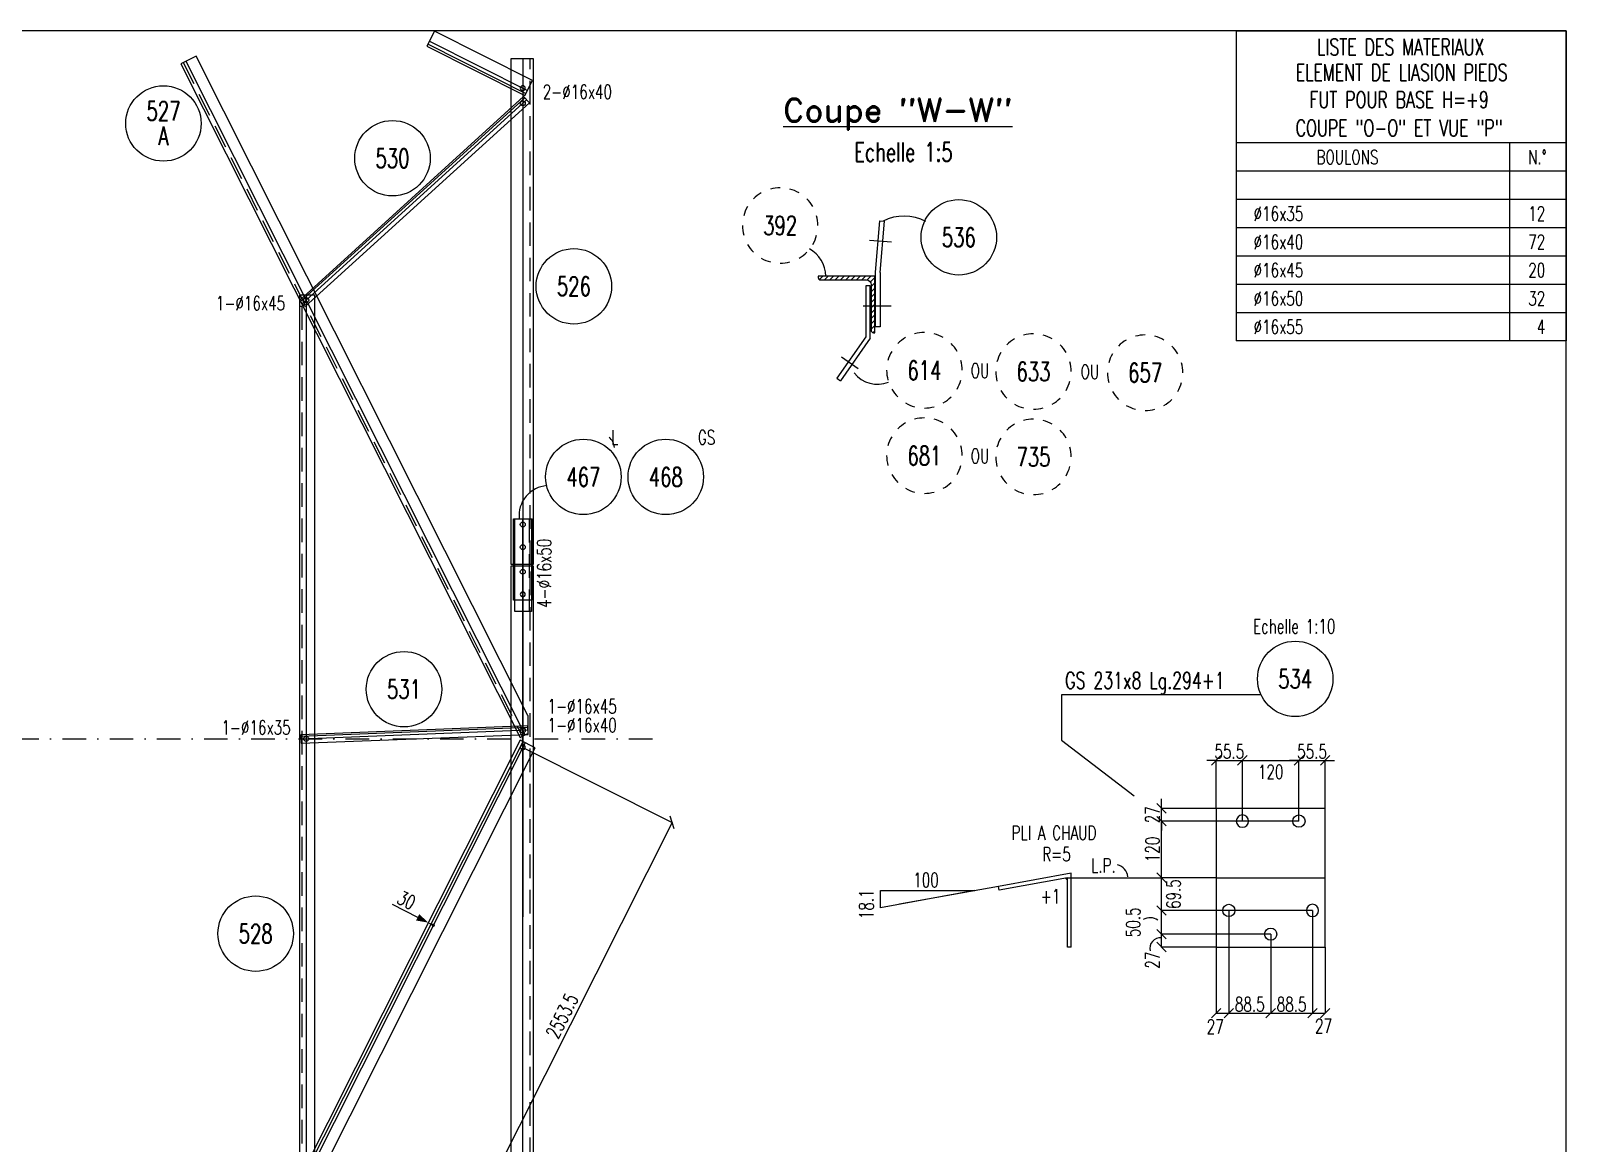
# Model space of a CAD drawing. Extents: x 575476 to 595751, y -97905 to -83554.
# Drawn here: x 587613 to 595751, y -89453 to -83555 of the extents above; entities that cross this region are included whole.
import ezdxf
from ezdxf.enums import TextEntityAlignment as Align

# ---------------------------------------------------------------- set-up
doc = ezdxf.new("R2010")
doc.units = 0
doc.header["$LTSCALE"] = 250
doc.header["$MEASUREMENT"] = 0
doc.linetypes.add('DASHDOT', pattern=[1, 0.5, -0.25, 0, -0.25])
doc.linetypes.add('DASHED', pattern=[0.75, 0.5, -0.25])
doc.layers.get('0').update_dxf_attribs({"linetype": 'CONTINUOUS'})
doc.layers.get('DEFPOINTS').update_dxf_attribs({"linetype": 'CONTINUOUS'})
for name, color, linetype in [('ASSI', 6, 'CONTINUOUS'), ('BOLLINI_1', 7, 'CONTINUOUS'), ('BOLLINI_5', 7, 'CONTINUOUS'), ('FORI', 2, 'CONTINUOUS'), ('LINEA_ANG', 2, 'CONTINUOUS'), ('LINEE_PIASTRE', 2, 'CONTINUOUS'), ('LM', 7, 'CONTINUOUS'), ('LP', 3, 'CONTINUOUS'), ('LS', 7, 'CONTINUOUS'), ('MZ', 6, 'DASHDOT'), ('PIASTRE', 5, 'CONTINUOUS'), ('PIEGA', 4, 'CONTINUOUS'), ('PIEGA_C_10026_50', 7, 'CONTINUOUS'), ('QT_MAL', 7, 'CONTINUOUS'), ('QT_MPR', 7, 'CONTINUOUS'), ('SEZIONI', 7, 'CONTINUOUS'), ('TRAT-Y', 7, 'DASHED')]:
    doc.layers.add(name, color=color, linetype=linetype)
doc.styles.add('PIEGATI', font='ROMANS8.shx', dxfattribs={"width": 0.7})
doc.styles.add('QUOTE', font='ROMANS8.SHX', dxfattribs={"width": 0.7})
doc.styles.add('RD', font='ROMAND8.SHX', dxfattribs={"width": 0.7})
doc.styles.add('RQL', font='ROMANS8.SHX', dxfattribs={"width": 0.7})
doc.styles.add('RS', font='ROMANS8.shx', dxfattribs={"width": 0.7})
doc.styles.get("Standard").update_dxf_attribs({"font": 'ROMANS8.SHX', "width": 0.7})
doc.dimstyles.new('FRECCE1', dxfattribs={"dimtxt": 75, "dimasz": 8.33, "dimexe": 0, "dimexo": 0, "dimgap": 1, "dimtad": 1, "dimzin": 0, "dimdsep": 46, "dimtxsty": 'RS', "dimblk1": 'QUOTP', "dimblk2": 'QUOTF', "dimsah": 1, "dimcen": 0, "dimclrd": 2, "dimclre": 2, "dimclrt": 7, "dimadec": 0, "dimazin": 0, "dimtfac": 1, "dimtix": 1, "dimtmove": 2, "dimatfit": 3, "dimldrblk": 'QUOTP', "dimfxl": 1, "dimtolj": 1, "dimtzin": 0, "dimarcsym": 0})
doc.dimstyles.new('TRATTO', dxfattribs={"dimscale": 0, "dimtxt": 75, "dimasz": 50, "dimexe": 0, "dimexo": 0, "dimgap": 10, "dimtad": 1, "dimrnd": 0.5, "dimdsep": 46, "dimtxsty": 'RS', "dimblk1": 'OBLIQUE', "dimblk2": 'OBLIQUE', "dimsah": 1, "dimcen": 0.09, "dimclrd": 2, "dimclre": 2, "dimclrt": 7, "dimadec": 0, "dimazin": 0, "dimtfac": 1, "dimtix": 1, "dimtmove": 2, "dimatfit": 3, "dimfxl": 1, "dimtolj": 1, "dimtzin": 0, "dimarcsym": 0})

# ---------------------------------------------------------------- blocks, each defined once
blk = doc.blocks.new('ASSE98')
blk.add_line((0, 0), (1, 0))
at = {"color": 7, "style": 'QUOTE', "width": 0.5, "flags": 1}
for tag, p in [('TI', (1.3831, 6.8273)), ('DI_S', (1.3831, 6.4218)), ('D_S', (1.3831, 6.0209)), ('E_S', (1.3831, 5.6806)), ('NFORI', (1.3645, 5.2979)), ('ALAR', (1.3635, 4.9325)), ('FAM', (1.3775, 4.5465)), ('ALA', (1.3831, 4.1926)), ('DISP2', (1.3831, 3.8497)), ('DISP1', (1.3831, 3.5069)), ('PINZAF', (1.3831, 3.164)), ('PINZAI', (1.3831, 2.8211)), ('TRP', (1.3831, 2.4783)), ('NP', (1.3831, 2.1354)), ('SV', (1.3831, 1.7926)), ('PESO', (1.3831, 1.4497)), ('QUA', (1.3831, 1.1069)), ('LUN', (1.3831, 0.764)), ('PROF', (1.3831, 0.4211)), ('POS', (1.3831, 0.0783))]:
    blk.add_attdef(tag, p, '', height=0.2, dxfattribs=at)
at = {"color": 7, "flags": 1}
for tag, p in [('LAV1', (3.0743, 6.8285)), ('LAV2', (3.0743, 6.4951)), ('LAV3', (3.0743, 6.1618)), ('LAV4', (3.0743, 5.8285)), ('LAV5', (3.0743, 5.4951)), ('LAV6', (3.0743, 5.1618)), ('LAV7', (3.0743, 4.8285)), ('LAV8', (3.0743, 4.4951)), ('LAV9', (3.0743, 4.1618)), ('LAV10', (3.0743, 3.8285))]:
    blk.add_attdef(tag, p, '', height=0.2, dxfattribs=at)
blk = doc.blocks.new('16')
blk.add_circle((0, 0), 1)
blk = doc.blocks.new('MRKR_98')
blk.add_point((0, 0))
at = {"color": 7, "style": 'QUOTE', "width": 0.5, "flags": 1}
for tag, p in [('AUX2', (3.71, 4.93)), ('NFORI', (3.72, 5.3)), ('TI', (3.73, 6.83)), ('AUX1', (3.73, 4.19)), ('DI_S', (3.73, 6.42)), ('D_S', (3.73, 6.02)), ('E_S', (3.73, 5.68)), ('FAM', (3.73, 4.55)), ('COMMESSA', (3.73, 3.85)), ('MD', (3.73, 3.51)), ('MP', (3.73, 3.16)), ('LARGHEZZA', (3.73, 2.82)), ('SPESSORE', (3.73, 2.48)), ('NP', (3.73, 2.14)), ('SV', (3.73, 1.79)), ('PESO', (3.73, 1.45)), ('QUA', (3.73, 1.11)), ('LUN', (3.73, 0.76)), ('PROF', (3.73, 0.42)), ('POS', (3.73, 0.08))]:
    blk.add_attdef(tag, p, '', height=0.2, dxfattribs=at)
at = {"color": 7, "flags": 1}
for tag, p in [('LAV1', (5.26, 6.88)), ('LAV2', (5.26, 6.55)), ('LAV3', (5.26, 6.21)), ('LAV4', (5.26, 5.88)), ('LAV5', (5.26, 5.55)), ('LAV6', (5.26, 5.21)), ('LAV7', (5.26, 4.88)), ('LAV8', (5.26, 4.55)), ('LAV9', (5.26, 4.21)), ('LAV10', (5.26, 3.88))]:
    blk.add_attdef(tag, p, '', height=0.2, dxfattribs=at)
blk = doc.blocks.new('_OBLIQUE')
at = {"color": 0, "linetype": 'ByBlock'}
blk.add_line((-0.5, -0.5), (0.5, 0.5), dxfattribs=at)
blk = doc.blocks.new('*D64')
at = {"layer": 'DEFPOINTS', "color": 0, "transparency": 16777216}
for p in [(590220.9, -87354.4), (589073.4, -89635.3), (589865.3, -90033.7)]:
    blk.add_point(p, dxfattribs=at)
at = {"layer": 'QT_MPR', "color": 2, "lineweight": -2, "transparency": 16777216}
for p, q in [((590220.9, -87354.4), (591012.9, -87752.8)), ((591012.9, -87752.8), (589865.3, -90033.7)), ((589073.4, -89635.3), (589865.3, -90033.7))]:
    blk.add_line(p, q, dxfattribs=at)
at = {"layer": 'QT_MPR', "color": 2, "lineweight": -2, "transparency": 16777216, "xscale": 50, "yscale": 50, "zscale": 50}
for p, rotation in [((591012.9, -87752.8), 63.29214062312654), ((589865.3, -90033.7), 243.2921406231265)]:
    blk.add_blockref('_OBLIQUE', p, dxfattribs=dict(at, rotation=rotation))
at = {"layer": 'QT_MPR', "color": 7, "transparency": 16777216, "insert": (590428.8, -88778.3), "char_height": 75, "attachment_point": 5, "rotation": 63.29214, "style": 'RS'}
blk.add_mtext('\\A1;2553.5', dxfattribs=at)
blk = doc.blocks.new('QUOTP')
at = {"layer": 'ASSI', "color": 2, "const_width": 1.07}
blk.add_lwpolyline([(-0.53, 0, 1), (0.53, 0, 1)], format="xyb", close=True, dxfattribs=at)
blk = doc.blocks.new('QUOTF')
at = {"layer": 'LS', "color": 2}
blk.add_line((7.5, 0), (25.5, 0), dxfattribs=at)
blk.add_solid([(7.5, 2.25), (0, 0), (7.5, -2.25)], dxfattribs=at)
blk = doc.blocks.new('*D98')
at = {"layer": 'DEFPOINTS', "color": 0, "transparency": 16777216}
for p in [(589719.9, -88283.5), (589719.9, -88283.5), (589746.7, -88297)]:
    blk.add_point(p, dxfattribs=at)
at = {"layer": 'QT_MAL', "color": 2, "lineweight": -2, "transparency": 16777216}
for p, q in [((589719.9, -88283.5), (589719.9, -88283.5)), ((589739.3, -88293.2), (589727.4, -88287.2)), ((589746.7, -88297), (589746.7, -88297))]:
    blk.add_line(p, q, dxfattribs=at)
at = {"layer": 'QT_MAL', "color": 2, "lineweight": -2, "transparency": 16777216, "xscale": 8.33, "yscale": 8.33, "zscale": 8.33}
for name, p, rotation in [('QUOTF', (589719.9, -88283.5), 153.2921406231265), ('QUOTP', (589746.7, -88297), 333.2921406231266)]:
    blk.add_blockref(name, p, dxfattribs=dict(at, rotation=rotation))
at = {"layer": 'QT_MAL', "color": 7, "transparency": 16777216, "insert": (589604.6, -88164.6), "char_height": 75, "attachment_point": 5, "rotation": 333.29214, "style": 'RS'}
blk.add_mtext('\\A1;30', dxfattribs=at)
blk = doc.blocks.new('bull')
at = {"style": 'RS', "width": 0.7, "flags": 1}
for tag, p in [('NN', (-12.25, 0)), ('DIAMETRO', (0, -4.86)), ('SERRAGGIO', (0, -9.71)), ('LUNGHEZZA', (0, -14.57)), ('NB', (0, -19.43)), ('TIPO', (0, -24.12)), ('EL', (-0.14, -29))]:
    blk.add_attdef(tag, p, '', height=3, dxfattribs=at)
at = {"style": 'RS', "width": 0.7}
blk.add_attdef('BULLONE', (0, 0), '', height=3, dxfattribs=at)
blk = doc.blocks.new('xxx')
blk.add_circle((0, 0), 8)
at = {"color": 3, "style": 'RQL', "width": 0.7}
blk.add_attdef('POS', text='', height=4, dxfattribs=at).set_placement((0, 0), align=Align.MIDDLE)
at = {"style": 'RQL', "width": 0.7, "flags": 1}
for tag, p in [('POS1', (-0.39, -5.42)), ('TIPO', (-0.39, -8.66))]:
    blk.add_attdef(tag, p, '', height=2, dxfattribs=at)
blk = doc.blocks.new('YYY')
blk.add_circle((0, 0), 8)
at = {"color": 3, "style": 'RQL', "width": 0.7}
for tag, p in [('POS3', (0, 0.65)), ('POS2', (0, -4.63))]:
    blk.add_attdef(tag, text='', height=4, dxfattribs=at).set_placement(p, align=Align.CENTER)
at = {"style": 'RQL', "width": 0.7, "flags": 1}
blk.add_attdef('TIPO', text='', height=3, dxfattribs=at).set_placement((0, 0), align=Align.MIDDLE_CENTER)
blk = doc.blocks.new('*D75')
at = {"layer": 'DEFPOINTS', "color": 0, "transparency": 16777216}
for p in [(593605.5, -88344.7), (594184.1, -88344.7), (593895.3, -88412.8)]:
    blk.add_point(p, dxfattribs=at)
at = {"layer": 'SEZIONI', "color": 2, "lineweight": -2, "transparency": 16777216}
for p, q in [((594184.1, -88344.7), (593605.5, -88344.7)), ((593605.5, -88412.8), (593605.5, -88344.7)), ((593895.3, -88412.8), (593605.5, -88412.8))]:
    blk.add_line(p, q, dxfattribs=at)
at = {"layer": 'SEZIONI', "color": 2, "lineweight": -2, "transparency": 16777216, "xscale": 50, "yscale": 50, "zscale": 50}
for p, rotation in [((593605.5, -88344.7), 90), ((593605.5, -88412.8), 270)]:
    blk.add_blockref('_OBLIQUE', p, dxfattribs=dict(at, rotation=rotation))
at = {"layer": 'SEZIONI', "color": 7, "transparency": 16777216, "insert": (593558, -88482.5), "char_height": 75, "attachment_point": 5, "rotation": 90, "style": 'RS'}
blk.add_mtext('\\A1;27', dxfattribs=at)
blk = doc.blocks.new('*D76')
at = {"layer": 'DEFPOINTS', "color": 0, "transparency": 16777216}
for p in [(593605.5, -88218.9), (594405.8, -88218.9), (594184.1, -88344.7)]:
    blk.add_point(p, dxfattribs=at)
at = {"layer": 'SEZIONI', "color": 2, "lineweight": -2, "transparency": 16777216}
for p, q in [((594405.8, -88218.9), (593605.5, -88218.9)), ((593605.5, -88344.7), (593605.5, -88218.9)), ((594184.1, -88344.7), (593605.5, -88344.7))]:
    blk.add_line(p, q, dxfattribs=at)
at = {"layer": 'SEZIONI', "color": 2, "lineweight": -2, "transparency": 16777216, "xscale": 50, "yscale": 50, "zscale": 50}
for p, rotation in [((593605.5, -88218.9), 90), ((593605.5, -88344.7), 270)]:
    blk.add_blockref('_OBLIQUE', p, dxfattribs=dict(at, rotation=rotation))
at = {"layer": 'SEZIONI', "color": 7, "transparency": 16777216, "insert": (593455, -88281.8), "char_height": 75, "attachment_point": 5, "rotation": 90, "style": 'RS'}
blk.add_mtext('\\A1;50.5', dxfattribs=at)
blk = doc.blocks.new('*D77')
at = {"layer": 'DEFPOINTS', "color": 0, "transparency": 16777216}
for p in [(593605.5, -88045.3), (593895.3, -88045.3), (593605.5, -88218.9)]:
    blk.add_point(p, dxfattribs=at)
at = {"layer": 'SEZIONI', "color": 2, "lineweight": -2, "transparency": 16777216}
for p in [(593895.3, -88045.3), (593605.5, -88218.9)]:
    blk.add_line(p, (593605.5, -88045.3), dxfattribs=at)
at = {"layer": 'SEZIONI', "color": 2, "lineweight": -2, "transparency": 16777216, "xscale": 50, "yscale": 50, "zscale": 50}
for p, rotation in [((593605.5, -88045.3), 90), ((593605.5, -88218.9), 270)]:
    blk.add_blockref('_OBLIQUE', p, dxfattribs=dict(at, rotation=rotation))
at = {"layer": 'SEZIONI', "color": 7, "transparency": 16777216, "insert": (593669.3, -88132.1), "char_height": 75, "attachment_point": 5, "rotation": 90, "style": 'RS'}
blk.add_mtext('\\A1;69.5', dxfattribs=at)
blk = doc.blocks.new('*D78')
at = {"layer": 'DEFPOINTS', "color": 0, "transparency": 16777216}
for p in [(593605.5, -87745.3), (594334.1, -87745.3), (593895.3, -88045.3)]:
    blk.add_point(p, dxfattribs=at)
at = {"layer": 'SEZIONI', "color": 2, "lineweight": -2, "transparency": 16777216}
for p, q in [((594334.1, -87745.3), (593605.5, -87745.3)), ((593605.5, -88045.3), (593605.5, -87745.3)), ((593895.3, -88045.3), (593605.5, -88045.3))]:
    blk.add_line(p, q, dxfattribs=at)
at = {"layer": 'SEZIONI', "color": 2, "lineweight": -2, "transparency": 16777216, "xscale": 50, "yscale": 50, "zscale": 50}
for p, rotation in [((593605.5, -87745.3), 90), ((593605.5, -88045.3), 270)]:
    blk.add_blockref('_OBLIQUE', p, dxfattribs=dict(at, rotation=rotation))
at = {"layer": 'SEZIONI', "color": 7, "transparency": 16777216, "insert": (593558, -87895.3), "char_height": 75, "attachment_point": 5, "rotation": 90, "style": 'RS'}
blk.add_mtext('\\A1;120', dxfattribs=at)
blk = doc.blocks.new('*D79')
at = {"layer": 'DEFPOINTS', "color": 0, "transparency": 16777216}
for p in [(593605.5, -87677.8), (593895.3, -87677.8), (593605.5, -87745.3)]:
    blk.add_point(p, dxfattribs=at)
at = {"layer": 'SEZIONI', "color": 2, "lineweight": -2, "transparency": 16777216}
for p, q in [((593605.5, -87677.8), (593605.5, -87627.8)), ((593895.3, -87677.8), (593605.5, -87677.8)), ((593605.5, -87745.3), (593605.5, -87677.8)), ((593605.5, -87745.3), (593605.5, -87795.3))]:
    blk.add_line(p, q, dxfattribs=at)
at = {"layer": 'SEZIONI', "color": 2, "lineweight": -2, "transparency": 16777216, "xscale": 50, "yscale": 50, "zscale": 50}
for p, rotation in [((593605.5, -87677.8), 270), ((593605.5, -87745.3), 90)]:
    blk.add_blockref('_OBLIQUE', p, dxfattribs=dict(at, rotation=rotation))
at = {"layer": 'SEZIONI', "color": 7, "transparency": 16777216, "insert": (593558, -87711.6), "char_height": 75, "attachment_point": 5, "rotation": 90, "style": 'RS'}
blk.add_mtext('\\A1;27', dxfattribs=at)
blk = doc.blocks.new('*D80')
at = {"layer": 'DEFPOINTS', "color": 0, "transparency": 16777216}
for p in [(594034.1, -87423.3), (593895.3, -87677.8), (594034.1, -87745.3)]:
    blk.add_point(p, dxfattribs=at)
at = {"layer": 'SEZIONI', "color": 2, "lineweight": -2, "transparency": 16777216}
for p, q in [((593895.3, -87423.3), (593845.3, -87423.3)), ((593895.3, -87677.8), (593895.3, -87423.3)), ((593895.3, -87423.3), (594034.1, -87423.3)), ((594034.1, -87745.3), (594034.1, -87423.3)), ((594034.1, -87423.3), (594084.1, -87423.3))]:
    blk.add_line(p, q, dxfattribs=at)
at = {"layer": 'SEZIONI', "color": 2, "lineweight": -2, "transparency": 16777216, "xscale": 50, "yscale": 50, "zscale": 50}
blk.add_blockref('_OBLIQUE', (593895.3, -87423.3), dxfattribs=at)
at = {"layer": 'SEZIONI', "color": 2, "lineweight": -2, "transparency": 16777216, "xscale": 50, "yscale": 50, "zscale": 50, "rotation": 180.0000000000001}
blk.add_blockref('_OBLIQUE', (594034.1, -87423.3), dxfattribs=at)
at = {"layer": 'SEZIONI', "color": 7, "transparency": 16777216, "insert": (593964.7, -87375.8), "char_height": 75, "attachment_point": 5, "style": 'RS'}
blk.add_mtext('\\A1;55.5', dxfattribs=at)
blk = doc.blocks.new('*D81')
at = {"layer": 'DEFPOINTS', "color": 0, "transparency": 16777216}
for p in [(594334.1, -87423.3), (594034.1, -87745.3), (594334.1, -87745.3)]:
    blk.add_point(p, dxfattribs=at)
at = {"layer": 'SEZIONI', "color": 2, "lineweight": -2, "transparency": 16777216}
for p, q in [((594034.1, -87745.3), (594034.1, -87423.3)), ((594034.1, -87423.3), (594334.1, -87423.3)), ((594334.1, -87745.3), (594334.1, -87423.3))]:
    blk.add_line(p, q, dxfattribs=at)
at = {"layer": 'SEZIONI', "color": 2, "lineweight": -2, "transparency": 16777216, "xscale": 50, "yscale": 50, "zscale": 50, "rotation": 180.0000000000001}
blk.add_blockref('_OBLIQUE', (594034.1, -87423.3), dxfattribs=at)
at = {"layer": 'SEZIONI', "color": 2, "lineweight": -2, "transparency": 16777216, "xscale": 50, "yscale": 50, "zscale": 50}
blk.add_blockref('_OBLIQUE', (594334.1, -87423.3), dxfattribs=at)
at = {"layer": 'SEZIONI', "color": 7, "transparency": 16777216, "insert": (594184.1, -87484.4), "char_height": 75, "attachment_point": 5, "style": 'RS'}
blk.add_mtext('\\A1;120', dxfattribs=at)
blk = doc.blocks.new('*D82')
at = {"layer": 'DEFPOINTS', "color": 0, "transparency": 16777216}
for p in [(594472.8, -87423.3), (594472.8, -87677.8), (594334.1, -87745.3)]:
    blk.add_point(p, dxfattribs=at)
at = {"layer": 'SEZIONI', "color": 2, "lineweight": -2, "transparency": 16777216}
for p, q in [((594334.1, -87423.3), (594284.1, -87423.3)), ((594334.1, -87745.3), (594334.1, -87423.3)), ((594334.1, -87423.3), (594472.8, -87423.3)), ((594472.8, -87677.8), (594472.8, -87423.3)), ((594472.8, -87423.3), (594522.8, -87423.3))]:
    blk.add_line(p, q, dxfattribs=at)
at = {"layer": 'SEZIONI', "color": 2, "lineweight": -2, "transparency": 16777216, "xscale": 50, "yscale": 50, "zscale": 50}
blk.add_blockref('_OBLIQUE', (594334.1, -87423.3), dxfattribs=at)
at = {"layer": 'SEZIONI', "color": 2, "lineweight": -2, "transparency": 16777216, "xscale": 50, "yscale": 50, "zscale": 50, "rotation": 180.0000000000001}
blk.add_blockref('_OBLIQUE', (594472.8, -87423.3), dxfattribs=at)
at = {"layer": 'SEZIONI', "color": 7, "transparency": 16777216, "insert": (594403.4, -87375.8), "char_height": 75, "attachment_point": 5, "style": 'RS'}
blk.add_mtext('\\A1;55.5', dxfattribs=at)
blk = doc.blocks.new('*D83')
at = {"layer": 'DEFPOINTS', "color": 0, "transparency": 16777216}
for p in [(593962.4, -88218.9), (593895.3, -88412.8), (593962.4, -88764)]:
    blk.add_point(p, dxfattribs=at)
at = {"layer": 'SEZIONI', "color": 2, "lineweight": -2, "transparency": 16777216}
for p, q in [((593962.4, -88218.9), (593962.4, -88764)), ((593895.3, -88412.8), (593895.3, -88764)), ((593895.3, -88764), (593962.4, -88764))]:
    blk.add_line(p, q, dxfattribs=at)
at = {"layer": 'SEZIONI', "color": 2, "lineweight": -2, "transparency": 16777216, "xscale": 50, "yscale": 50, "zscale": 50, "rotation": 180}
blk.add_blockref('_OBLIQUE', (593895.3, -88764), dxfattribs=at)
at = {"layer": 'SEZIONI', "color": 2, "lineweight": -2, "transparency": 16777216, "xscale": 50, "yscale": 50, "zscale": 50}
blk.add_blockref('_OBLIQUE', (593962.4, -88764), dxfattribs=at)
at = {"layer": 'SEZIONI', "color": 7, "transparency": 16777216, "insert": (593890, -88834.7), "char_height": 75, "attachment_point": 5, "style": 'RS'}
blk.add_mtext('\\A1;27', dxfattribs=at)
blk = doc.blocks.new('*D84')
at = {"layer": 'DEFPOINTS', "color": 0, "transparency": 16777216}
for p in [(593962.4, -88218.9), (594184.1, -88344.7), (594184.1, -88764)]:
    blk.add_point(p, dxfattribs=at)
at = {"layer": 'SEZIONI', "color": 2, "lineweight": -2, "transparency": 16777216}
for p, q in [((593962.4, -88218.9), (593962.4, -88764)), ((594184.1, -88344.7), (594184.1, -88764)), ((593962.4, -88764), (594184.1, -88764))]:
    blk.add_line(p, q, dxfattribs=at)
at = {"layer": 'SEZIONI', "color": 2, "lineweight": -2, "transparency": 16777216, "xscale": 50, "yscale": 50, "zscale": 50, "rotation": 180}
blk.add_blockref('_OBLIQUE', (593962.4, -88764), dxfattribs=at)
at = {"layer": 'SEZIONI', "color": 2, "lineweight": -2, "transparency": 16777216, "xscale": 50, "yscale": 50, "zscale": 50}
blk.add_blockref('_OBLIQUE', (594184.1, -88764), dxfattribs=at)
at = {"layer": 'SEZIONI', "color": 7, "transparency": 16777216, "insert": (594073.2, -88716.5), "char_height": 75, "attachment_point": 5, "style": 'RS'}
blk.add_mtext('\\A1;88.5', dxfattribs=at)
blk = doc.blocks.new('*D85')
at = {"layer": 'DEFPOINTS', "color": 0, "transparency": 16777216}
for p in [(594405.8, -88218.9), (594184.1, -88344.7), (594405.8, -88764)]:
    blk.add_point(p, dxfattribs=at)
at = {"layer": 'SEZIONI', "color": 2, "lineweight": -2, "transparency": 16777216}
for p, q in [((594405.8, -88218.9), (594405.8, -88764)), ((594184.1, -88344.7), (594184.1, -88764)), ((594184.1, -88764), (594405.8, -88764))]:
    blk.add_line(p, q, dxfattribs=at)
at = {"layer": 'SEZIONI', "color": 2, "lineweight": -2, "transparency": 16777216, "xscale": 50, "yscale": 50, "zscale": 50, "rotation": 180}
blk.add_blockref('_OBLIQUE', (594184.1, -88764), dxfattribs=at)
at = {"layer": 'SEZIONI', "color": 2, "lineweight": -2, "transparency": 16777216, "xscale": 50, "yscale": 50, "zscale": 50}
blk.add_blockref('_OBLIQUE', (594405.8, -88764), dxfattribs=at)
at = {"layer": 'SEZIONI', "color": 7, "transparency": 16777216, "insert": (594294.9, -88716.5), "char_height": 75, "attachment_point": 5, "style": 'RS'}
blk.add_mtext('\\A1;88.5', dxfattribs=at)
blk = doc.blocks.new('*D86')
at = {"layer": 'DEFPOINTS', "color": 0, "transparency": 16777216}
for p in [(594405.8, -88218.9), (594472.8, -88412.8), (594472.8, -88764)]:
    blk.add_point(p, dxfattribs=at)
at = {"layer": 'SEZIONI', "color": 2, "lineweight": -2, "transparency": 16777216}
for p, q in [((594405.8, -88218.9), (594405.8, -88764)), ((594472.8, -88412.8), (594472.8, -88764)), ((594405.8, -88764), (594472.8, -88764))]:
    blk.add_line(p, q, dxfattribs=at)
at = {"layer": 'SEZIONI', "color": 2, "lineweight": -2, "transparency": 16777216, "xscale": 50, "yscale": 50, "zscale": 50, "rotation": 180}
blk.add_blockref('_OBLIQUE', (594405.8, -88764), dxfattribs=at)
at = {"layer": 'SEZIONI', "color": 2, "lineweight": -2, "transparency": 16777216, "xscale": 50, "yscale": 50, "zscale": 50}
blk.add_blockref('_OBLIQUE', (594472.8, -88764), dxfattribs=at)
at = {"layer": 'SEZIONI', "color": 7, "transparency": 16777216, "insert": (594463.8, -88831.8), "char_height": 75, "attachment_point": 5, "style": 'RS'}
blk.add_mtext('\\A1;27', dxfattribs=at)
blk = doc.blocks.new('LPIEGA')
at = {"color": 0, "linetype": 'ByBlock'}
blk.add_line((0, 0), (1, 0), dxfattribs=at)
at = {"color": 0}
for tag, p in [('VUOTO3', (1, 13)), ('VUOTO2', (1, 11)), ('VUOTO1', (1, 9))]:
    blk.add_attdef(tag, p, '', height=1, dxfattribs=at)
at = {"color": 0, "flags": 1}
for tag, p in [('ANG_PIE', (1, 7)), ('INC_PIE', (1, 5)), ('CF', (1, 3)), ('RAGGIO', (1, 1))]:
    blk.add_attdef(tag, p, '', height=1, dxfattribs=at)
blk = doc.blocks.new('zzz')
at = {"linetype": 'Continuous'}
for start, end in [(120, 135), (90, 105), (60, 75), (150, 165), (30, 45), (180, 195), (0, 15), (330, 345), (210, 225), (300, 315), (240, 255), (270, 285)]:
    blk.add_arc((0, 0), 8, start, end, dxfattribs=at)
at = {"color": 3, "style": 'RQL', "width": 0.7}
blk.add_attdef('POS1', text='', height=4, dxfattribs=at).set_placement((0, 0), align=Align.MIDDLE)
at = {"style": 'RQL', "width": 0.7, "flags": 1}
blk.add_attdef('TIPO', (0, -8), '', height=3, dxfattribs=at)

msp = doc.modelspace()

# ---------------------------------------------------------------- hatches: boundary and pattern name
at = {"layer": 'LS'}
h = msp.add_hatch(dxfattribs=at)
h.set_pattern_fill('_U', color=6, scale=20, angle=225, style=0, pattern_type=0)
h.set_pattern_definition([(225, (1691841.869, -309745.468), (14.14213562, -14.14213562), [])])
edge = h.paths.add_edge_path()
edge.add_line((592086.482, -84856.114), (591786.482, -84856.114))
edge.add_line((591786.482, -84856.114), (591786.482, -84863.114))
edge.add_arc((591799.482, -84863.114), 13, 180, 270)
edge.add_line((591799.482, -84876.114), (592040.482, -84876.114))
edge.add_arc((592040.482, -84902.114), 26, 360, 450, ccw=False)
edge.add_line((592066.482, -84902.114), (592066.482, -85143.114))
edge.add_arc((592079.482, -85143.114), 13, 180, 270)
edge.add_line((592079.482, -85156.114), (592086.482, -85156.114))
edge.add_line((592086.482, -85156.114), (592086.482, -84856.114))

# ---------------------------------------------------------------- linework, layer by layer
at = {"layer": 'LINEA_ANG'}
for p, q in [((589753.416, -83557.523), (589712.966, -83637.921)), ((590272.429, -83818.648), (589753.416, -83557.523)), ((589712.966, -83637.921), (590231.979, -83899.046)), ((589718.809, -83626.308), (590237.822, -83887.433)), ((588489.505, -83689.503), (588409.107, -83729.953)), ((588409.107, -83729.953), (590206.424, -87302.298)), ((590248.169, -87185.024), (588489.505, -83689.503)), ((590276.933, -83703.498), (590156.933, -83703.498)), ((590156.933, -83703.498), (590156.933, -86383.498)), ((590276.933, -86383.498), (590276.933, -83703.498)), ((590231.979, -83899.046), (590272.429, -83818.648)), ((590225.434, -83904.724), (589037.992, -84984.541)), ((590231.153, -83911.013), (589043.71, -84990.83)), ((589068.267, -85017.834), (590255.71, -83938.017)), ((590255.71, -83938.017), (590225.434, -83904.724)), ((589037.992, -84984.541), (589068.267, -85017.834)), ((589118.358, -84956.468), (589038.358, -84956.468)), ((589038.358, -84956.468), (589038.358, -89662.468)), ((589050.858, -85016.468), (589038.358, -85016.468)), ((589118.358, -89662.468), (589118.358, -84956.468)), ((590177.933, -86143.277), (590267.933, -86143.277)), ((590177.933, -86633.277), (590177.933, -86143.277)), ((590267.933, -86143.277), (590267.933, -86633.277)), ((590156.933, -86383.498), (590276.933, -86383.498)), ((590276.933, -86393.277), (590156.933, -86393.277)), ((590156.933, -86393.277), (590156.933, -94132.277)), ((590276.933, -94235.277), (590276.933, -86393.277)), ((590267.933, -86633.277), (590177.933, -86633.277)), ((590248.169, -87185.024), (590248.409, -87281.174)), ((590247.011, -87240.347), (589044.935, -87287.484)), ((589044.935, -87287.484), (589046.698, -87332.45)), ((590247.344, -87248.841), (589045.268, -87295.978)), ((589046.698, -87332.45), (590248.774, -87285.313)), ((590206.424, -87302.298), (590248.409, -87281.174)), ((590248.774, -87285.313), (590247.011, -87240.347)), ((590206.256, -87316.81), (586734.769, -94216.735)), ((590220.933, -87324.194), (586746.382, -94222.577)), ((586815.167, -94257.184), (590286.654, -87357.26)), ((590286.654, -87357.26), (590206.256, -87316.81))]:
    msp.add_line(p, q, dxfattribs=at)
at = {"layer": 'LINEE_PIASTRE'}
for p, q in [((590170.933, -86573.277), (590170.933, -86143.277)), ((590170.933, -86143.277), (590270.933, -86143.277)), ((590270.933, -86143.277), (590270.933, -86573.277)), ((590270.933, -86573.277), (590170.933, -86573.277)), ((593895.33, -87677.845), (593895.33, -88412.812)), ((594472.83, -87677.845), (593895.33, -87677.845)), ((594472.83, -88412.812), (594472.83, -87677.845)), ((593127.127, -88021.367), (592741.973, -88091.08)), ((593127.127, -88412.812), (593127.127, -88021.367)), ((592745.535, -88110.76), (592741.973, -88091.08)), ((593107.127, -88045.312), (592745.535, -88110.76)), ((593107.127, -88412.812), (593107.127, -88045.312)), ((593127.127, -88412.812), (593107.127, -88412.812)), ((593895.33, -88412.812), (594472.83, -88412.812))]:
    msp.add_line(p, q, dxfattribs=at)
at = {"layer": 'LINEE_PIASTRE', "const_width": 12.5}
msp.add_lwpolyline([(593100.977, -88046.425, 0.36268867), (593107.127, -88051.562, 0.36268867)], format="xyb", dxfattribs=at)
at = {"layer": 'LP'}
for p, q in [((594000.591, -83555.09), (594000.591, -85199.964)), ((594000.591, -83555.09), (595750.59, -83555.09)), ((595750.59, -83555.09), (595750.59, -85199.964)), ((595750.59, -84150.069), (594000.591, -84150.069)), ((595750.59, -84300.048), (594000.591, -84300.048)), ((595750.59, -85199.964), (594000.591, -85199.964))]:
    msp.add_line(p, q, dxfattribs=at)
at = {"layer": 'LS', "color": 6}
for p, q in [((590220.933, -83703.498), (590220.933, -88252.02)), ((595750.59, -84450.027), (594000.591, -84450.027)), ((595750.59, -84600.027), (594000.591, -84600.027)), ((595750.59, -84600.027), (594000.591, -84600.027)), ((592174.004, -84676.978), (592058.572, -84667.051)), ((595750.59, -84750.006), (594000.591, -84750.006)), ((595750.59, -84900.006), (594000.591, -84900.006)), ((595750.59, -84900.006), (594000.591, -84900.006)), ((592173.34, -85016.114), (592025.123, -85016.114)), ((595750.59, -85050.006), (594000.591, -85050.006)), ((595750.59, -85050.006), (594000.591, -85050.006)), ((591910.587, -85283.718), (591998.228, -85345.067)), ((590220.933, -90758.869), (590220.933, -86366.755)), ((594132.542, -87075.019), (593075.237, -87075.019)), ((593075.237, -87075.019), (593075.237, -87316.335)), ((593075.237, -87316.335), (593460.292, -87612.002)), ((592741.973, -88091.08), (592216.676, -88186.159)), ((593107.127, -88045.312), (593605.451, -88045.312))]:
    msp.add_line(p, q, dxfattribs=at)
at = {"layer": 'LS', "color": 3}
msp.add_line((595450.252, -84150.069), (595450.252, -85199.964), dxfattribs=at)
msp.add_line((595450.252, -84150.069), (595450.252, -85199.964), dxfattribs=at)
at = {"layer": 'LS', "color": 2}
for p, q in [((592090.482, -84835.084), (592113.846, -84563.406)), ((592113.846, -84563.406), (592137.758, -84565.462)), ((592114.482, -84836.114), (592137.758, -84565.462)), ((592090.482, -85124.114), (592090.482, -84835.084)), ((592114.482, -84836.114), (592114.482, -85124.114)), ((592038.482, -84908.114), (592038.482, -85177.939)), ((592062.482, -84908.114), (592038.482, -84908.114)), ((592062.482, -85185.505), (592062.482, -84908.114)), ((592038.482, -85177.939), (591884.794, -85397.493)), ((592062.482, -85185.505), (591904.456, -85411.257)), ((592114.482, -85124.114), (592090.482, -85124.114)), ((591884.794, -85397.493), (591904.456, -85411.257))]:
    msp.add_line(p, q, dxfattribs=at)
at = {"layer": 'LS', "color": 8}
msp.add_lwpolyline([(575475.59, -83555.09), (575475.59, -97905.09), (591375.59, -97905.09), (591375.59, -95905.09), (595750.59, -95905.09), (595750.59, -83555.09), (575475.59, -83555.09)], close=True, dxfattribs=at)
at = {"layer": 'LS', "color": 2}
msp.add_lwpolyline([(592086.482, -84856.114), (591786.482, -84856.114), (591786.482, -84863.114, 0.41421356), (591799.482, -84876.114), (592040.482, -84876.114, -0.41421356), (592066.482, -84902.114), (592066.482, -85143.114, 0.41421356), (592079.482, -85156.114), (592086.482, -85156.114)], format="xyb", close=True, dxfattribs=at)
at = {"layer": 'LS', "color": 6}
msp.add_lwpolyline([(592116.676, -88204.259), (592116.676, -88113.759), (592616.676, -88113.759)], close=True, dxfattribs=at)
for centre, radius, start, end in [((592241.966, -84785.078), 247.131, 62.2938219, 116.9531677), ((591658.972, -84858.679), 167.53, 0.8773729, 61.1148731), ((592099.761, -85274.937), 154.299, 217.6008596, 292.4191311), ((590615.072, -85779.138), 93.674, 9.1293895, 47.1623047), ((590359.987, -86125.504), 158.978, 94.2028514, 185.9729093), ((593353.712, -88049.209), 74.169, 7.0929348, 74.7729052), ((593545.27, -88331.73), 74.3, 56.5485587, 119.4282261), ((593598.673, -88418.567), 54.682, 83.327431, 195.3772517)]:
    msp.add_arc(centre, radius, start, end, dxfattribs=at)
at = {"layer": 'MZ'}
msp.add_line((587031.392, -87309.387), (590966.503, -87309.387), dxfattribs=at)
at = {"layer": 'PIEGA'}
msp.add_line((593895.33, -88045.312), (594472.83, -88045.312), dxfattribs=at)
at = {"layer": 'TRAT-Y'}
for p, q in [((588420.72, -83724.11), (590218.037, -87296.455)), ((590259.933, -86383.498), (590259.933, -83703.498)), ((589050.858, -85016.468), (589050.858, -89662.468)), ((590253.933, -86143.277), (590253.933, -86633.277)), ((590259.933, -94235.277), (590259.933, -86393.277))]:
    msp.add_line(p, q, dxfattribs=at)

# ---------------------------------------------------------------- block references
at = {"layer": 'ASSI'}
for p, xscale, rotation in [((589726.475, -83611.134), 581, 333.2921406231263), ((588435.906, -83716.469), 3999, 296.7078593768717), ((590276.933, -86383.498), 2680, 90), ((590220.933, -86633.277), 490, 90)]:
    msp.add_blockref('ASSE98', p, dxfattribs=dict(at, xscale=xscale, rotation=rotation))
for p, xscale, zscale, rotation in [((590240.909, -83921.74), 1605, 1605, 222.282235530042), ((589073.358, -84956.468), 4706, 4706, 270), ((590276.933, -94235.277), 7842, 7842, 90), ((590247.912, -87263.329), 1203, 1203, 182.2455961902395)]:
    msp.add_blockref('ASSE98', p, dxfattribs=dict(at, xscale=xscale, zscale=zscale, rotation=rotation))
ref = msp.add_blockref('ASSE98', (590233.055, -87330.293), dxfattribs=dict(at, xscale=7723.999999999999, zscale=7723.999999999999, rotation=243.2921406231265))
ref.add_attrib('PROF', 'L90x6', (588221.679, -91012.256), dxfattribs={"layer": '0', "color": 2, "height": 87.5, "rotation": 63.2921406, "style": 'QUOTE', "width": 0.7})
ref.add_attrib('LUN', '7724', (588486.238, -90467.507), dxfattribs={"layer": '0', "color": 2, "height": 87.5, "rotation": 63.2921406, "style": 'QUOTE', "width": 0.7})
ref.add_attrib('PESO', '7670 C/C T.E.', (588558.903, -91181.921), dxfattribs={"layer": '0', "color": 2, "height": 87.5, "rotation": 63.2921406, "style": 'QUOTE', "width": 0.7})
ref.add_attrib('SV', 'Lg.', (588408.309, -90641.31), dxfattribs={"layer": '0', "color": 2, "height": 87.5, "rotation": 63.2921406, "style": 'QUOTE', "width": 0.7})
at = {"layer": 'BOLLINI_1'}
for p, xscale, yscale, zscale, values in [((589530.298, -84231.265), 25, 25, 25, {'POS': '530'}), ((592531.41, -84650.29), 24.99750000000281, 24.99750000000281, 24.99750000000281, {'POS': '536'}), ((590491.675, -84910.269), 25, 25, 25, {'POS': '526'}), ((590541.957, -85920.642), 25, 25, 25, {'POS': '467'}), ((590978.603, -85920.642), 25, 25, 25, {'POS': '468'}), ((594314.148, -86991.239), 25, 25, 25, {'POS': '534'}), ((589591.505, -87046.071), 25, 25, 25, {'POS': '531'}), ((588805.459, -88341.832), 25, 25, 25, {'POS': '528'})]:
    msp.add_blockref('xxx', p, dxfattribs=dict(at, xscale=xscale, yscale=yscale, zscale=zscale)).add_auto_attribs(values)
at = {"layer": 'BOLLINI_5', "xscale": 25, "yscale": 25, "zscale": 25}
msp.add_blockref('YYY', (588316.703, -84046.78), dxfattribs=at).add_auto_attribs({'POS3': '527', 'POS2': 'A'})
at = {"layer": 'FORI'}
for p, xscale, yscale, zscale, rotation in [((590220.933, -83859.906), -13, 13, 13, 180), ((590220.933, -83939.906), 13, 13, 13, 90.00000000000136), ((590220.933, -83939.906), 13, 13, 13, 90), ((589073.358, -84983.468), 13, 13, 13, 90.00000000000136), ((589073.358, -84983.468), 13, 13, 13, 89.99999999999999), ((590220.933, -86173.277), 13, 13, 13, 270), ((590220.933, -86293.277), 13, 13, 13, 270), ((590220.933, -86423.277), 13, 13, 13, 270), ((590220.933, -86543.277), -13, 13, 13, 270), ((589073.358, -87309.387), 13, 13, 13, 90), ((590220.933, -87264.387), 13, 13, 13, 90), ((590220.933, -87354.387), -13, 13, 13, 89.99999999999865), ((594034.062, -87745.312), -32.5, 32.5, 32.5, 180.554489172), ((594334.062, -87745.312), 32.5, 32.5, 32.5, 179.5381601219998), ((593962.368, -88218.869), 32.5, 32.5, 32.5, 314.9999999999875), ((594405.791, -88218.869), -32.50000000000001, 32.5, 32.5, 45.000000000147), ((594184.08, -88344.742), 32.5, 32.5, 32.5, 314.9999999999875)]:
    msp.add_blockref('16', p, dxfattribs=dict(at, xscale=xscale, yscale=yscale, zscale=zscale, rotation=rotation))
at = {"layer": 'LS', "color": 7, "xscale": 25, "yscale": 25, "zscale": 25}
for p, values in [((590326.744, -83916.97), {'BULLONE': '2-%%c16x40                '}), ((588594.65, -85036.731), {'BULLONE': '1-%%c16x45                '}), ((590351.924, -87174.238), {'BULLONE': '1-%%c16x45                '}), ((588624.162, -87286.886), {'BULLONE': '1-%%c16x35                '}), ((590351.924, -87274.238), {'BULLONE': '1-%%c16x40                '})]:
    msp.add_blockref('bull', p, dxfattribs=at).add_auto_attribs(values)
at = {"layer": 'LS', "color": 6, "xscale": 24.99999993742667, "yscale": 24.99999993742667, "zscale": 24.99999993742667}
for p, values in [((591584.811, -84587.834), {'POS1': '392'}), ((592349.162, -85355.332), {'POS1': '614'}), ((592926.928, -85361.888), {'POS1': '633'}), ((593518.789, -85368.084), {'POS1': '657'}), ((592349.162, -85807.921), {'POS1': '681'}), ((592926.928, -85814.477), {'POS1': '735'})]:
    msp.add_blockref('zzz', p, dxfattribs=at).add_auto_attribs(values)
at = {"layer": 'LS', "color": 7, "xscale": 25, "yscale": 25, "zscale": 25, "rotation": 90}
msp.add_blockref('bull', (590371.691, -86615.078), dxfattribs=at).add_auto_attribs({'BULLONE': '4-%%c16x50                '})
at = {"layer": 'PIASTRE', "xscale": 20, "yscale": 20, "zscale": 20, "rotation": 270}
msp.add_blockref('MRKR_98', (590170.933, -86563.277), dxfattribs=at)
at = {"layer": 'PIASTRE'}
ref = msp.add_blockref('MRKR_98', (593895.33, -88412.812), dxfattribs=dict(at, xscale=2.5, yscale=2.5, zscale=2.5))
ref.add_attrib('PROF', 'GS 231x8 Lg.294+1', (593095.085, -87043.338), dxfattribs={"layer": '0', "color": 2, "height": 87.5, "style": 'PIEGATI', "width": 0.7})
at = {"layer": 'PIEGA_C_10026_50'}
ref = msp.add_blockref('LPIEGA', (593895.33, -88045.312), dxfattribs=dict(at, xscale=577.5, zscale=577.5))
ref.add_attrib('RAGGIO', 'R=5', (592974.057, -87958.154), dxfattribs={"layer": '0', "color": 7, "height": 75, "style": 'RS', "width": 0.7})
ref.add_attrib('CF', 'PLI A CHAUD', (592810.775, -87845.186), dxfattribs={"layer": '0', "color": 7, "height": 75, "style": 'RS', "width": 0.7})
ref.add_attrib('INC_PIE', '+1', (592965.819, -88181.432), dxfattribs={"layer": '0', "color": 7, "height": 75, "style": 'RS', "width": 0.7})

# ---------------------------------------------------------------- texts
at = {"color": 7, "style": 'RS', "width": 0.7}
msp.add_text('L.P.', height=75, dxfattribs=at).set_placement((593232.76, -88018.284))
at = {"layer": 'LM', "style": 'RD', "width": 0.7}
for s, p in [('LISTE DES MATERIAUX', (594873.476, -83641.445)), ('ELEMENT DE LIASION PIEDS', (594878.37, -83776.448)), ('FUT POUR BASE H=+9', (594864.907, -83920.773)), ('COUPE "O-O" ET VUE "P"', (594864.907, -84070.752))]:
    msp.add_text(s, height=87.49125, dxfattribs=at).set_placement(p, align=Align.MIDDLE)
at = {"layer": 'LM', "linetype": 'ByBlock', "style": 'RS', "width": 0.7}
for s, p in [('OU', (592594.292, -85394.832)), ('OU', (593177.002, -85401.028)), ('L', (590689.26, -85748.551)), ('GS', (591149.151, -85748.551)), ('OU', (592594.292, -85847.421))]:
    msp.add_text(s, height=75, dxfattribs=at).set_placement(p)
at = {"layer": 'LM', "char_height": 74.9895, "style": 'RD'}
for s, insert, attachment_point in [('BOULONS', (594426.899, -84225.058), 4), ('N.°', (595646.855, -84225.058), 6)]:
    msp.add_mtext(s, dxfattribs=dict(at, insert=insert, attachment_point=attachment_point))
at = {"layer": 'LS', "color": 3, "style": 'RD'}
msp.add_text('%%UCoupe "W-W"', height=125, dxfattribs=at).set_placement((592208.296, -83997.138, -4182.515), align=Align.MIDDLE)
at = {"layer": 'LS', "color": 7, "style": 'RS', "width": 0.7}
for s, height, p in [('Echelle 1:5', 100, (591976.83, -84247.785)), ('∅16x35', 74.9895, (594093.57, -84562.49)), ('∅16x40', 74.9895, (594093.57, -84712.49)), ('∅16x45', 74.9895, (594093.57, -84862.469)), ('∅16x50', 74.9895, (594093.57, -85012.469)), ('∅16x55', 74.9895, (594093.57, -85162.448)), ('Echelle 1:10', 75, (594090.41, -86750.147))]:
    msp.add_text(s, height=height, dxfattribs=at).set_placement(p)
for s, height, p in [('12', 74.9895, (595638.994, -84562.49)), ('72', 74.9895, (595638.994, -84712.49)), ('20', 74.9895, (595638.994, -84862.469)), ('32', 74.9895, (595638.994, -85012.469)), ('4', 74.99, (595638.994, -85162.448))]:
    msp.add_text(s, height=height, dxfattribs=at).set_placement(p, align=Align.RIGHT)
msp.add_text('100', height=75, dxfattribs=at).set_placement((592357.549, -88057.307), align=Align.MIDDLE)
msp.add_text('18.1', height=75, rotation=90, dxfattribs=at).set_placement((592041.676, -88186.159), align=Align.MIDDLE)

# ---------------------------------------------------------------- dimensions: what is measured, and where the dimension line sits
at = {"layer": 'QT_MAL'}
dim = msp.add_linear_dim(base=(589719.911, -88283.469), p1=(589746.71, -88296.952), p2=(589719.911, -88283.469), angle=333.2921406, text='30', dimstyle='FRECCE1', dxfattribs=at)
dim.commit()
dim.dimension.update_dxf_attribs({"geometry": '*D98', "text_midpoint": (589604.648, -88164.614), "dimtype": 160})
at = {"layer": 'QT_MPR'}
dim = msp.add_linear_dim(base=(589865.302, -90033.749), p1=(590220.933, -87354.387), p2=(589073.358, -89635.307), angle=63.2921406, text='2553.5', dimstyle='TRATTO', override={"dimscale": 1}, dxfattribs=at)
dim.commit()
dim.dimension.update_dxf_attribs({"geometry": '*D64', "text_midpoint": (590428.766, -88778.276), "dimtype": 160})
at = {"layer": 'SEZIONI'}
for base, p1, p2, text, picture, middle in [((594034.062, -87423.315), (593895.33, -87677.845), (594034.062, -87745.312), '55.5', '*D80', (593964.696, -87375.815)), ((594472.83, -87423.315), (594334.062, -87745.312), (594472.83, -87677.845), '55.5', '*D82', (594403.446, -87375.815)), ((594184.08, -88764.027), (593962.368, -88218.869), (594184.08, -88344.742), '88.5', '*D84', (594073.224, -88716.527)), ((594405.791, -88764.027), (594184.08, -88344.742), (594405.791, -88218.869), '88.5', '*D85', (594294.936, -88716.527))]:
    dim = msp.add_linear_dim(base=base, p1=p1, p2=p2, text=text, dimstyle='TRATTO', override={"dimscale": 1}, dxfattribs=at)
    dim.commit()
    dim.dimension.update_dxf_attribs({"geometry": picture, "text_midpoint": middle})
for base, p1, p2, text, picture, middle in [((594334.062, -87423.315), (594034.062, -87745.312), (594334.062, -87745.312), '120', '*D81', (594184.062, -87484.449)), ((593962.368, -88764.027), (593895.33, -88412.812), (593962.368, -88218.869), '27', '*D83', (593890.026, -88834.683)), ((594472.83, -88764.027), (594405.791, -88218.869), (594472.83, -88412.812), '27', '*D86', (594463.828, -88831.822))]:
    dim = msp.add_linear_dim(base=base, p1=p1, p2=p2, text=text, dimstyle='TRATTO', override={"dimscale": 1}, dxfattribs=at)
    dim.commit()
    dim.dimension.update_dxf_attribs({"geometry": picture, "text_midpoint": middle, "dimtype": 160})
for base, p1, p2, text, picture, middle in [((593605.451, -87677.845), (593605.451, -87745.312), (593895.33, -87677.845), '27', '*D79', (593557.951, -87711.579)), ((593605.451, -87745.312), (593895.33, -88045.312), (594334.062, -87745.312), '120', '*D78', (593557.951, -87895.312))]:
    dim = msp.add_linear_dim(base=base, p1=p1, p2=p2, angle=90, text=text, dimstyle='TRATTO', override={"dimscale": 1}, dxfattribs=at)
    dim.commit()
    dim.dimension.update_dxf_attribs({"geometry": picture, "text_midpoint": middle})
for base, p1, p2, text, picture, middle in [((593605.451, -88045.312), (593605.451, -88218.869), (593895.33, -88045.312), '69.5', '*D77', (593669.325, -88132.091)), ((593605.451, -88218.869), (594184.08, -88344.742), (594405.791, -88218.869), '50.5', '*D76', (593455.025, -88281.805)), ((593605.451, -88344.742), (593895.33, -88412.812), (594184.08, -88344.742), '27', '*D75', (593557.951, -88482.522))]:
    dim = msp.add_linear_dim(base=base, p1=p1, p2=p2, angle=90, text=text, dimstyle='TRATTO', override={"dimscale": 1}, dxfattribs=at)
    dim.commit()
    dim.dimension.update_dxf_attribs({"geometry": picture, "text_midpoint": middle, "dimtype": 160})

doc.saveas('drawing.dxf')
